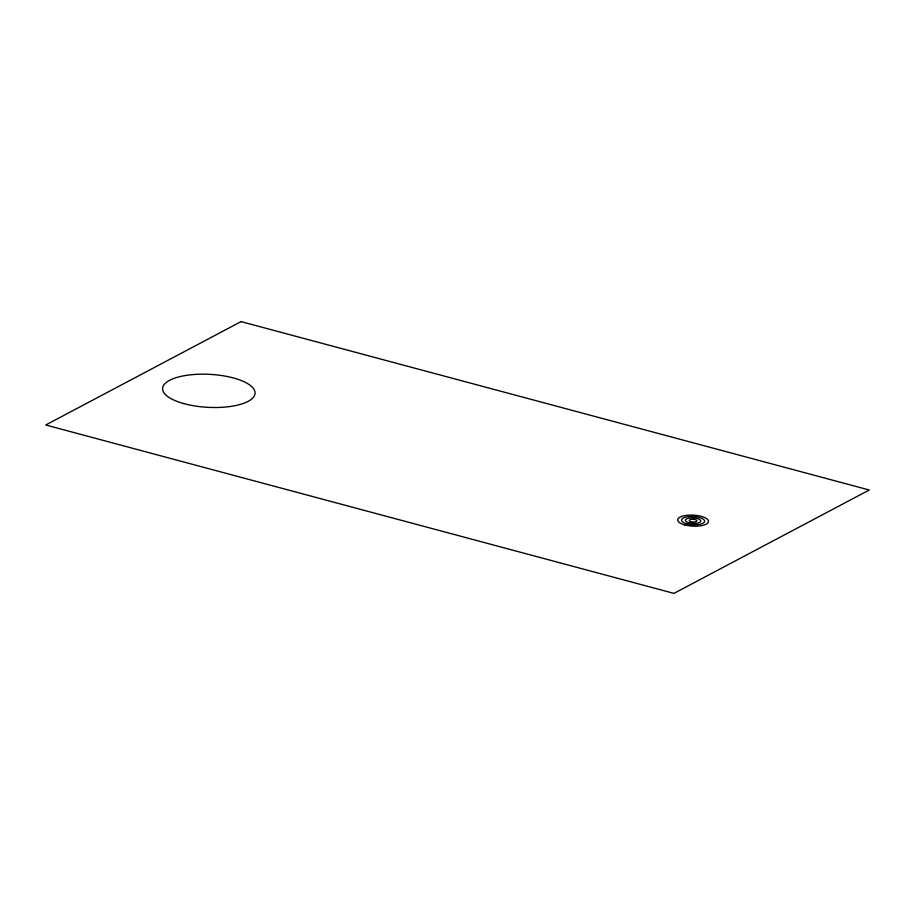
<?xml version="1.0" encoding="UTF-8"?>
<svg xmlns="http://www.w3.org/2000/svg" width="915" height="915" viewBox="0 0 915 915"><rect width="100%" height="100%" fill="white"/><g stroke="black" fill="none" stroke-linecap="round" stroke-linejoin="round"><path stroke-width="1.37" d="M241.045 321.611L45.75 424.995L673.955 593.389L869.25 490.005L241.045 321.611M690.962 521.699A3.854 1.373 3 0 0 696.921 520.898A3.854 1.373 3 0 0 691.34 519.343A3.854 1.373 3 0 0 690.962 521.699M688.858 522.762A7.72 2.756 3 0 0 700.776 521.15A7.72 2.756 3 0 0 689.613 518.027A7.72 2.756 3 0 0 688.858 522.762M686.742 523.815A11.575 4.129 3 0 0 704.619 521.413A11.575 4.129 3 0 0 687.874 516.723A11.575 4.129 3 0 0 686.742 523.815M684.626 524.867A15.429 5.501 3 0 0 708.462 521.664A15.429 5.501 3 0 0 686.136 515.408A15.429 5.501 3 0 0 684.626 524.867M183.492 403.515A46.288 16.516 3 0 0 254.999 393.885A46.288 16.516 3 0 0 188.01 375.127A46.288 16.516 3 0 0 183.492 403.515"/></g></svg>
